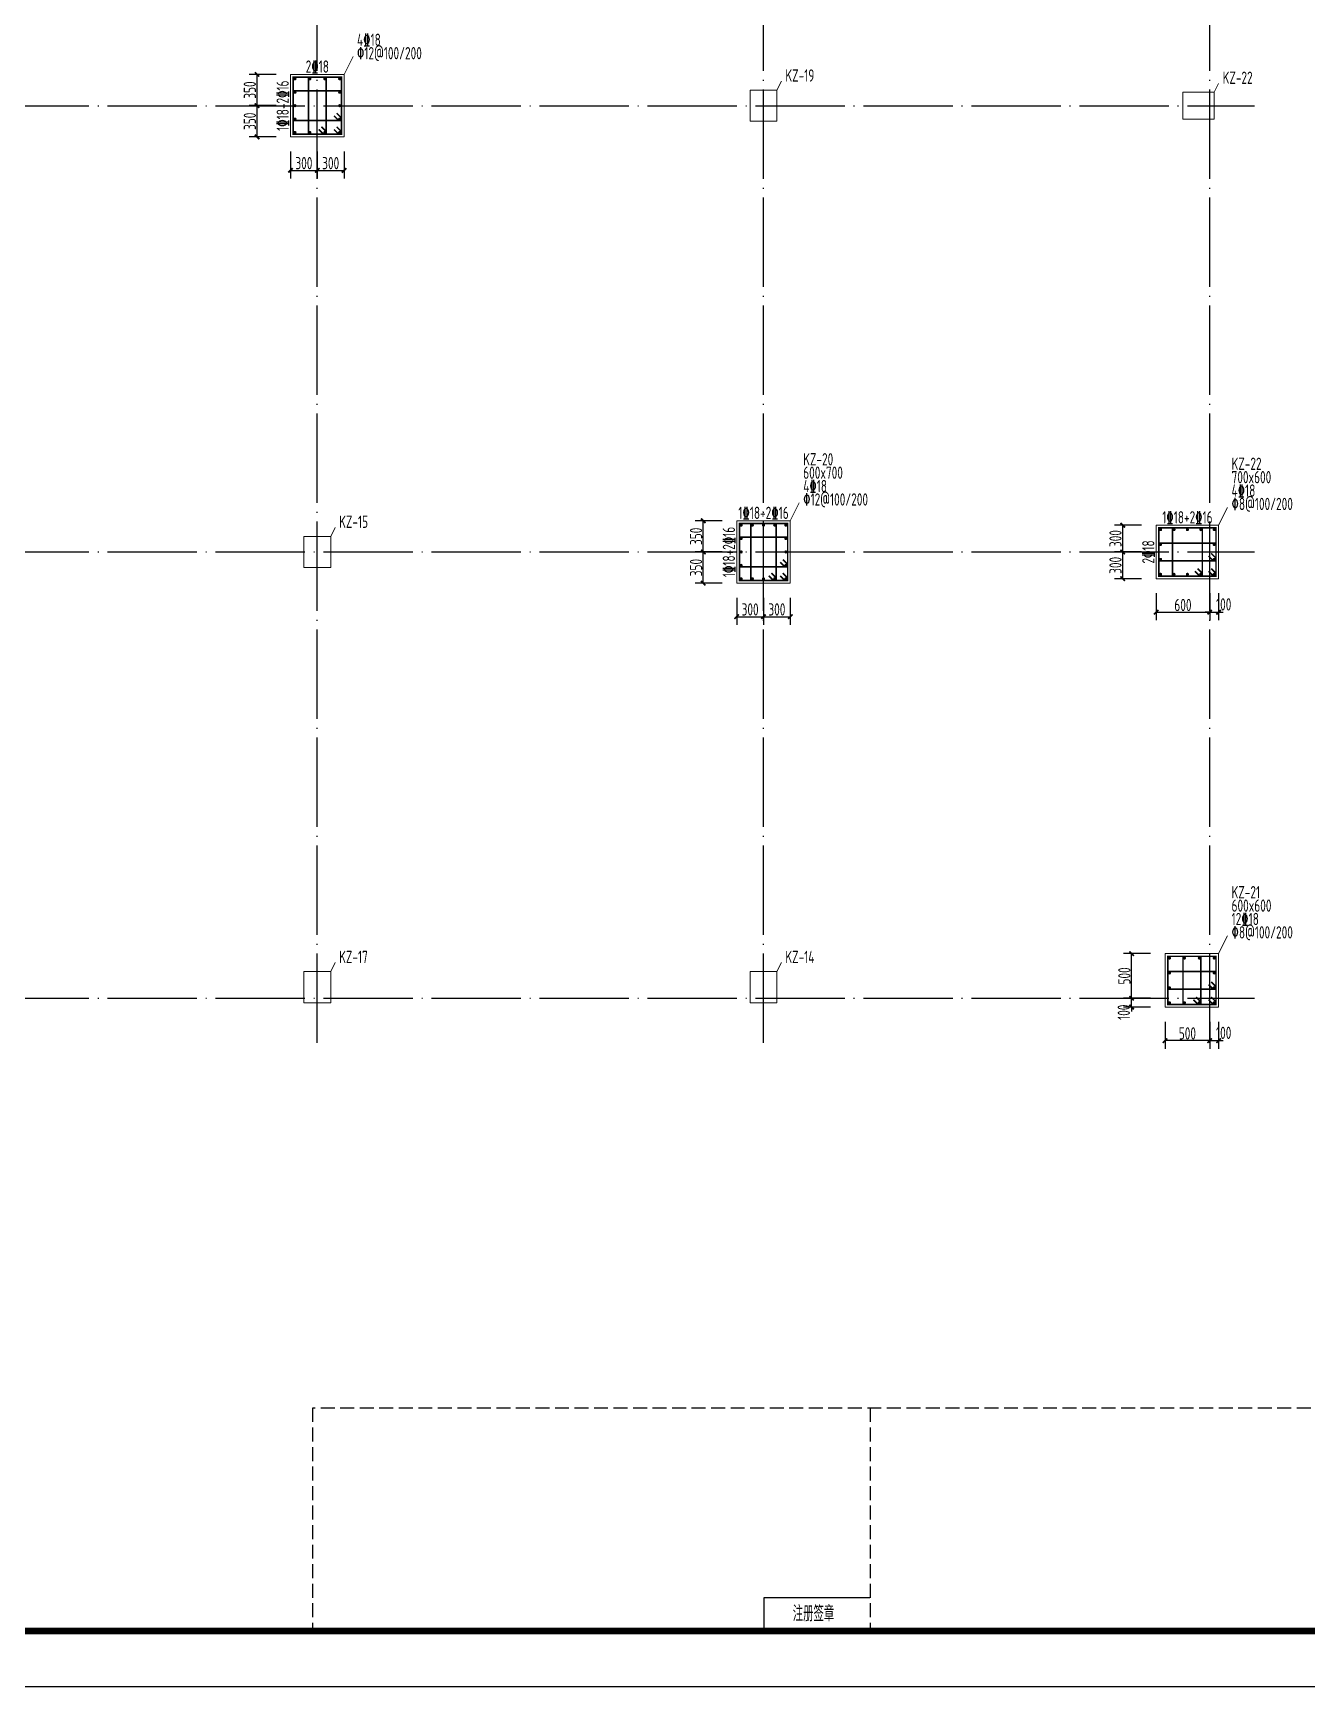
# Model space of a CAD drawing. Extents: x -2331248 to -1198620, y -977263 to -545844.
# Drawn here: x -1899639 to -1871090, y -676588 to -639530 of the extents above; entities that cross this region are included whole.
import ezdxf
from ezdxf.enums import TextEntityAlignment as Align

# ---------------------------------------------------------------- set-up
doc = ezdxf.new("R2010")
doc.units = 0
doc.header["$LTSCALE"] = 1000
doc.header["$MEASUREMENT"] = 0
for name, pattern in [('DASH', [0.35, 0.25, -0.1]), ('DOTE', [2.42, 2, -0.2, 0.02, -0.2]), ('线型5', [3050, 2400, -300, 50, -300])]:
    doc.linetypes.add(name, pattern=pattern)
doc.layers.get('0').update_dxf_attribs({"linetype": 'CONTINUOUS'})
doc.layers.get('DEFPOINTS').update_dxf_attribs({"linetype": 'CONTINUOUS'})
for name, color, linetype in [('DOTE', 1, 'DOTE'), ('PUB_TITLE', 4, 'CONTINUOUS'), ('t图框', 222, 'CONTINUOUS')]:
    doc.layers.add(name, color=color, linetype=linetype)
for name, color, linetype, lineweight in [('S_Cl', 2, 'CONTINUOUS', 9), ('S_ColumDimSect', 84, '线型5', 18), ('S_ColumFocus', 2, 'CONTINUOUS', 18), ('S_ColumLocal', 7, 'CONTINUOUS', 18), ('S_PColumHoopBar', 14, 'CONTINUOUS', 35), ('S_PColumMainBar', 14, 'CONTINUOUS', 25)]:
    doc.layers.add(name, color=color, linetype=linetype, lineweight=lineweight)
doc.styles.add('PkpmHz', font='Pkpmeng', dxfattribs={"width": 0.7, "bigfont": 'hztxt'})
doc.styles.add('TSSD_REIN', font='Tssdeng.shx', dxfattribs={"width": 0.7, "bigfont": 'hztxt.shx'})
doc.styles.add('房间名称', font='SIMPLEX', dxfattribs={"width": 0.7, "bigfont": '0HZTXT'})
doc.dimstyles.new('Pkpm_0.0100_2.00', dxfattribs={"dimtxt": 200, "dimasz": 100, "dimexe": 180, "dimexo": 0.0625, "dimgap": 25, "dimtad": 1, "dimdec": 0, "dimlfac": 0.5, "dimrnd": 5, "dimzin": 0, "dimdsep": 46, "dimtxsty": 'PkpmHz', "dimblk1": 'ARCHTICK', "dimblk2": 'ARCHTICK', "dimsah": 1, "dimcen": 0.09, "dimadec": 0, "dimazin": 0, "dimtfac": 1, "dimtdec": 0, "dimtmove": 2, "dimatfit": 1, "dimldrblk": 'ARCHTICK', "dimfxl": 1, "dimtolj": 1, "dimtzin": 0, "dimarcsym": 0})

# ---------------------------------------------------------------- blocks, each defined once
blk = doc.blocks.new('ASDDA')
at = {"layer": 't图框', "linetype": 'DASH'}
for p, q in [((-295866, 3065618), (-315866, 3065618)), ((-315866, 3065618), (-315866, 3061618)), ((-305866, 3065618), (-305866, 3061618))]:
    blk.add_line(p, q, dxfattribs=at)
at = {"layer": 't图框', "linetype": 'DASH', "ltscale": 0.01}
for p, q in [((-307773, 3062218), (-307773, 3061618)), ((-305866, 3062218), (-307773, 3062218))]:
    blk.add_line(p, q, dxfattribs=at)
at = {"layer": 't图框'}
blk.add_line((-315866, 3061618), (-273366, 3061618), dxfattribs=at)
at = {"style": '房间名称', "width": 0.7}
blk.add_text('注册签章', height=280, dxfattribs=at).set_placement((-307254, 3061794))
blk = doc.blocks.new('_ARCHTICK')
at = {"color": 0, "linetype": 'ByBlock', "const_width": 0.4}
blk.add_lwpolyline([(-0.5, -0.5), (0.5, 0.5)], dxfattribs=at)
blk = doc.blocks.new('*D675')
at = {"layer": 'DEFPOINTS', "color": 0}
for p in [(-1894619, -641157), (-1893869, -641157), (-1893869, -641857)]:
    blk.add_point(p, dxfattribs=at)
at = {"layer": 'S_ColumDimSect', "color": 0, "lineweight": -2}
for p, q in [((-1894194, -641157), (-1894799, -641157)), ((-1894619, -641857), (-1894619, -641157)), ((-1894194, -641857), (-1894799, -641857))]:
    blk.add_line(p, q, dxfattribs=at)
at = {"layer": 'S_ColumDimSect', "color": 0, "lineweight": -2, "xscale": 100, "yscale": 100, "zscale": 100}
for p, rotation in [((-1894619, -641157), 90), ((-1894619, -641857), 270)]:
    blk.add_blockref('_ARCHTICK', p, dxfattribs=dict(at, rotation=rotation))
at = {"layer": 'S_ColumDimSect', "color": 0, "insert": (-1894781, -641507), "char_height": 275, "attachment_point": 5, "rotation": 90, "style": 'PkpmHz'}
blk.add_mtext('\\A1;350', dxfattribs=at)
blk = doc.blocks.new('*D676')
at = {"layer": 'DEFPOINTS', "color": 0}
for p in [(-1894619, -640457), (-1893869, -640457), (-1893869, -641157)]:
    blk.add_point(p, dxfattribs=at)
at = {"layer": 'S_ColumDimSect', "color": 0, "lineweight": -2}
for p, q in [((-1894194, -640457), (-1894799, -640457)), ((-1894619, -641157), (-1894619, -640457)), ((-1894194, -641157), (-1894799, -641157))]:
    blk.add_line(p, q, dxfattribs=at)
at = {"layer": 'S_ColumDimSect', "color": 0, "lineweight": -2, "xscale": 100, "yscale": 100, "zscale": 100}
for p, rotation in [((-1894619, -640457), 90), ((-1894619, -641157), 270)]:
    blk.add_blockref('_ARCHTICK', p, dxfattribs=dict(at, rotation=rotation))
at = {"layer": 'S_ColumDimSect', "color": 0, "insert": (-1894781, -640807), "char_height": 275, "attachment_point": 5, "rotation": 90, "style": 'PkpmHz'}
blk.add_mtext('\\A1;350', dxfattribs=at)
blk = doc.blocks.new('*D677')
at = {"layer": 'DEFPOINTS', "color": 0}
for p in [(-1893869, -641857), (-1893269, -641857), (-1893269, -642607)]:
    blk.add_point(p, dxfattribs=at)
at = {"layer": 'S_ColumDimSect', "color": 0, "lineweight": -2}
for p, q in [((-1893869, -642182), (-1893869, -642787)), ((-1893269, -642182), (-1893269, -642787)), ((-1893869, -642607), (-1893269, -642607))]:
    blk.add_line(p, q, dxfattribs=at)
at = {"layer": 'S_ColumDimSect', "color": 0, "lineweight": -2, "xscale": 100, "yscale": 100, "zscale": 100, "rotation": 180}
blk.add_blockref('_ARCHTICK', (-1893869, -642607), dxfattribs=at)
at = {"layer": 'S_ColumDimSect', "color": 0, "lineweight": -2, "xscale": 100, "yscale": 100, "zscale": 100}
blk.add_blockref('_ARCHTICK', (-1893269, -642607), dxfattribs=at)
at = {"layer": 'S_ColumDimSect', "color": 0, "insert": (-1893569, -642445), "char_height": 275, "attachment_point": 5, "style": 'PkpmHz'}
blk.add_mtext('\\A1;300', dxfattribs=at)
blk = doc.blocks.new('*D678')
at = {"layer": 'DEFPOINTS', "color": 0}
for p in [(-1893269, -641857), (-1892669, -641857), (-1892669, -642607)]:
    blk.add_point(p, dxfattribs=at)
at = {"layer": 'S_ColumDimSect', "color": 0, "lineweight": -2}
for p, q in [((-1893269, -642182), (-1893269, -642787)), ((-1892669, -642182), (-1892669, -642787)), ((-1893269, -642607), (-1892669, -642607))]:
    blk.add_line(p, q, dxfattribs=at)
at = {"layer": 'S_ColumDimSect', "color": 0, "lineweight": -2, "xscale": 100, "yscale": 100, "zscale": 100, "rotation": 180}
blk.add_blockref('_ARCHTICK', (-1893269, -642607), dxfattribs=at)
at = {"layer": 'S_ColumDimSect', "color": 0, "lineweight": -2, "xscale": 100, "yscale": 100, "zscale": 100}
blk.add_blockref('_ARCHTICK', (-1892669, -642607), dxfattribs=at)
at = {"layer": 'S_ColumDimSect', "color": 0, "insert": (-1892969, -642445), "char_height": 275, "attachment_point": 5, "style": 'PkpmHz'}
blk.add_mtext('\\A1;300', dxfattribs=at)
blk = doc.blocks.new('*D679')
at = {"layer": 'DEFPOINTS', "color": 0}
for p in [(-1884619, -651157), (-1883869, -651157), (-1883869, -651857)]:
    blk.add_point(p, dxfattribs=at)
at = {"layer": 'S_ColumDimSect', "color": 0, "lineweight": -2}
for p, q in [((-1884194, -651157), (-1884799, -651157)), ((-1884619, -651857), (-1884619, -651157)), ((-1884194, -651857), (-1884799, -651857))]:
    blk.add_line(p, q, dxfattribs=at)
at = {"layer": 'S_ColumDimSect', "color": 0, "lineweight": -2, "xscale": 100, "yscale": 100, "zscale": 100}
for p, rotation in [((-1884619, -651157), 90), ((-1884619, -651857), 270)]:
    blk.add_blockref('_ARCHTICK', p, dxfattribs=dict(at, rotation=rotation))
at = {"layer": 'S_ColumDimSect', "color": 0, "insert": (-1884781, -651507), "char_height": 275, "attachment_point": 5, "rotation": 90, "style": 'PkpmHz'}
blk.add_mtext('\\A1;350', dxfattribs=at)
blk = doc.blocks.new('*D680')
at = {"layer": 'DEFPOINTS', "color": 0}
for p in [(-1884619, -650457), (-1883869, -650457), (-1883869, -651157)]:
    blk.add_point(p, dxfattribs=at)
at = {"layer": 'S_ColumDimSect', "color": 0, "lineweight": -2}
for p, q in [((-1884194, -650457), (-1884799, -650457)), ((-1884619, -651157), (-1884619, -650457)), ((-1884194, -651157), (-1884799, -651157))]:
    blk.add_line(p, q, dxfattribs=at)
at = {"layer": 'S_ColumDimSect', "color": 0, "lineweight": -2, "xscale": 100, "yscale": 100, "zscale": 100}
for p, rotation in [((-1884619, -650457), 90), ((-1884619, -651157), 270)]:
    blk.add_blockref('_ARCHTICK', p, dxfattribs=dict(at, rotation=rotation))
at = {"layer": 'S_ColumDimSect', "color": 0, "insert": (-1884781, -650807), "char_height": 275, "attachment_point": 5, "rotation": 90, "style": 'PkpmHz'}
blk.add_mtext('\\A1;350', dxfattribs=at)
blk = doc.blocks.new('*D681')
at = {"layer": 'DEFPOINTS', "color": 0}
for p in [(-1883869, -651857), (-1883269, -651857), (-1883269, -652607)]:
    blk.add_point(p, dxfattribs=at)
at = {"layer": 'S_ColumDimSect', "color": 0, "lineweight": -2}
for p, q in [((-1883869, -652182), (-1883869, -652787)), ((-1883269, -652182), (-1883269, -652787)), ((-1883869, -652607), (-1883269, -652607))]:
    blk.add_line(p, q, dxfattribs=at)
at = {"layer": 'S_ColumDimSect', "color": 0, "lineweight": -2, "xscale": 100, "yscale": 100, "zscale": 100, "rotation": 180}
blk.add_blockref('_ARCHTICK', (-1883869, -652607), dxfattribs=at)
at = {"layer": 'S_ColumDimSect', "color": 0, "lineweight": -2, "xscale": 100, "yscale": 100, "zscale": 100}
blk.add_blockref('_ARCHTICK', (-1883269, -652607), dxfattribs=at)
at = {"layer": 'S_ColumDimSect', "color": 0, "insert": (-1883569, -652445), "char_height": 275, "attachment_point": 5, "style": 'PkpmHz'}
blk.add_mtext('\\A1;300', dxfattribs=at)
blk = doc.blocks.new('*D682')
at = {"layer": 'DEFPOINTS', "color": 0}
for p in [(-1883269, -651857), (-1882669, -651857), (-1882669, -652607)]:
    blk.add_point(p, dxfattribs=at)
at = {"layer": 'S_ColumDimSect', "color": 0, "lineweight": -2}
for p, q in [((-1883269, -652182), (-1883269, -652787)), ((-1882669, -652182), (-1882669, -652787)), ((-1883269, -652607), (-1882669, -652607))]:
    blk.add_line(p, q, dxfattribs=at)
at = {"layer": 'S_ColumDimSect', "color": 0, "lineweight": -2, "xscale": 100, "yscale": 100, "zscale": 100, "rotation": 180}
blk.add_blockref('_ARCHTICK', (-1883269, -652607), dxfattribs=at)
at = {"layer": 'S_ColumDimSect', "color": 0, "lineweight": -2, "xscale": 100, "yscale": 100, "zscale": 100}
blk.add_blockref('_ARCHTICK', (-1882669, -652607), dxfattribs=at)
at = {"layer": 'S_ColumDimSect', "color": 0, "insert": (-1882969, -652445), "char_height": 275, "attachment_point": 5, "style": 'PkpmHz'}
blk.add_mtext('\\A1;300', dxfattribs=at)
blk = doc.blocks.new('*D683')
at = {"layer": 'DEFPOINTS', "color": 0}
for p in [(-1875219, -651157), (-1874469, -651157), (-1874469, -651757)]:
    blk.add_point(p, dxfattribs=at)
at = {"layer": 'S_ColumDimSect', "color": 0, "lineweight": -2}
for p, q in [((-1874794, -651157), (-1875399, -651157)), ((-1875219, -651757), (-1875219, -651157)), ((-1874794, -651757), (-1875399, -651757))]:
    blk.add_line(p, q, dxfattribs=at)
at = {"layer": 'S_ColumDimSect', "color": 0, "lineweight": -2, "xscale": 100, "yscale": 100, "zscale": 100}
for p, rotation in [((-1875219, -651157), 90), ((-1875219, -651757), 270)]:
    blk.add_blockref('_ARCHTICK', p, dxfattribs=dict(at, rotation=rotation))
at = {"layer": 'S_ColumDimSect', "color": 0, "insert": (-1875381, -651457), "char_height": 275, "attachment_point": 5, "rotation": 90, "style": 'PkpmHz'}
blk.add_mtext('\\A1;300', dxfattribs=at)
blk = doc.blocks.new('*D684')
at = {"layer": 'DEFPOINTS', "color": 0}
for p in [(-1875219, -650557), (-1874469, -650557), (-1874469, -651157)]:
    blk.add_point(p, dxfattribs=at)
at = {"layer": 'S_ColumDimSect', "color": 0, "lineweight": -2}
for p, q in [((-1874794, -650557), (-1875399, -650557)), ((-1875219, -651157), (-1875219, -650557)), ((-1874794, -651157), (-1875399, -651157))]:
    blk.add_line(p, q, dxfattribs=at)
at = {"layer": 'S_ColumDimSect', "color": 0, "lineweight": -2, "xscale": 100, "yscale": 100, "zscale": 100}
for p, rotation in [((-1875219, -650557), 90), ((-1875219, -651157), 270)]:
    blk.add_blockref('_ARCHTICK', p, dxfattribs=dict(at, rotation=rotation))
at = {"layer": 'S_ColumDimSect', "color": 0, "insert": (-1875381, -650857), "char_height": 275, "attachment_point": 5, "rotation": 90, "style": 'PkpmHz'}
blk.add_mtext('\\A1;300', dxfattribs=at)
blk = doc.blocks.new('*D685')
at = {"layer": 'DEFPOINTS', "color": 0}
for p in [(-1874469, -651757), (-1873269, -651757), (-1873269, -652507)]:
    blk.add_point(p, dxfattribs=at)
at = {"layer": 'S_ColumDimSect', "color": 0, "lineweight": -2}
for p, q in [((-1874469, -652082), (-1874469, -652687)), ((-1873269, -652082), (-1873269, -652687)), ((-1874469, -652507), (-1873269, -652507))]:
    blk.add_line(p, q, dxfattribs=at)
at = {"layer": 'S_ColumDimSect', "color": 0, "lineweight": -2, "xscale": 100, "yscale": 100, "zscale": 100, "rotation": 180}
blk.add_blockref('_ARCHTICK', (-1874469, -652507), dxfattribs=at)
at = {"layer": 'S_ColumDimSect', "color": 0, "lineweight": -2, "xscale": 100, "yscale": 100, "zscale": 100}
blk.add_blockref('_ARCHTICK', (-1873269, -652507), dxfattribs=at)
at = {"layer": 'S_ColumDimSect', "color": 0, "insert": (-1873869, -652345), "char_height": 275, "attachment_point": 5, "style": 'PkpmHz'}
blk.add_mtext('\\A1;600', dxfattribs=at)
blk = doc.blocks.new('*D686')
at = {"layer": 'DEFPOINTS', "color": 0}
for p in [(-1873269, -651757), (-1873069, -651757), (-1873069, -652507)]:
    blk.add_point(p, dxfattribs=at)
at = {"layer": 'S_ColumDimSect', "color": 0, "lineweight": -2}
for p, q in [((-1873269, -652082), (-1873269, -652687)), ((-1873069, -652082), (-1873069, -652687)), ((-1873269, -652507), (-1873369, -652507)), ((-1873269, -652507), (-1873069, -652507)), ((-1873069, -652507), (-1872969, -652507))]:
    blk.add_line(p, q, dxfattribs=at)
at = {"layer": 'S_ColumDimSect', "color": 0, "lineweight": -2, "xscale": 100, "yscale": 100, "zscale": 100}
blk.add_blockref('_ARCHTICK', (-1873269, -652507), dxfattribs=at)
at = {"layer": 'S_ColumDimSect', "color": 0, "lineweight": -2, "xscale": 100, "yscale": 100, "zscale": 100, "rotation": 180}
blk.add_blockref('_ARCHTICK', (-1873069, -652507), dxfattribs=at)
at = {"layer": 'S_ColumDimSect', "color": 0, "insert": (-1872956, -652332), "char_height": 275, "attachment_point": 5, "style": 'PkpmHz'}
blk.add_mtext('\\A1;100', dxfattribs=at)
blk = doc.blocks.new('*D878')
at = {"layer": 'DEFPOINTS', "color": 0}
for p in [(-1875019, -661157), (-1874269, -661157), (-1874269, -661357)]:
    blk.add_point(p, dxfattribs=at)
at = {"layer": 'S_ColumDimSect', "color": 0, "lineweight": -2}
for p, q in [((-1875019, -661157), (-1875019, -661057)), ((-1874594, -661157), (-1875199, -661157)), ((-1874594, -661357), (-1875199, -661357)), ((-1875019, -661357), (-1875019, -661157)), ((-1875019, -661357), (-1875019, -661457))]:
    blk.add_line(p, q, dxfattribs=at)
at = {"layer": 'S_ColumDimSect', "color": 0, "lineweight": -2, "xscale": 100, "yscale": 100, "zscale": 100}
for p, rotation in [((-1875019, -661157), 270), ((-1875019, -661357), 90)]:
    blk.add_blockref('_ARCHTICK', p, dxfattribs=dict(at, rotation=rotation))
at = {"layer": 'S_ColumDimSect', "color": 0, "insert": (-1875194, -661470), "char_height": 275, "attachment_point": 5, "rotation": 90, "style": 'PkpmHz'}
blk.add_mtext('\\A1;100', dxfattribs=at)
blk = doc.blocks.new('*D879')
at = {"layer": 'DEFPOINTS', "color": 0}
for p in [(-1875019, -660157), (-1874269, -660157), (-1874269, -661157)]:
    blk.add_point(p, dxfattribs=at)
at = {"layer": 'S_ColumDimSect', "color": 0, "lineweight": -2}
for p, q in [((-1874594, -660157), (-1875199, -660157)), ((-1875019, -661157), (-1875019, -660157)), ((-1874594, -661157), (-1875199, -661157))]:
    blk.add_line(p, q, dxfattribs=at)
at = {"layer": 'S_ColumDimSect', "color": 0, "lineweight": -2, "xscale": 100, "yscale": 100, "zscale": 100}
for p, rotation in [((-1875019, -660157), 90), ((-1875019, -661157), 270)]:
    blk.add_blockref('_ARCHTICK', p, dxfattribs=dict(at, rotation=rotation))
at = {"layer": 'S_ColumDimSect', "color": 0, "insert": (-1875181, -660657), "char_height": 275, "attachment_point": 5, "rotation": 90, "style": 'PkpmHz'}
blk.add_mtext('\\A1;500', dxfattribs=at)
blk = doc.blocks.new('*D880')
at = {"layer": 'DEFPOINTS', "color": 0}
for p in [(-1874269, -661357), (-1873269, -661357), (-1874269, -662107)]:
    blk.add_point(p, dxfattribs=at)
at = {"layer": 'S_ColumDimSect', "color": 0, "lineweight": -2}
for p, q in [((-1874269, -661682), (-1874269, -662287)), ((-1873269, -661682), (-1873269, -662287)), ((-1873269, -662107), (-1874269, -662107))]:
    blk.add_line(p, q, dxfattribs=at)
at = {"layer": 'S_ColumDimSect', "color": 0, "lineweight": -2, "xscale": 100, "yscale": 100, "zscale": 100}
for p, rotation in [((-1874269, -662107), 179.9999965029432), ((-1873269, -662107), 359.9999965029431)]:
    blk.add_blockref('_ARCHTICK', p, dxfattribs=dict(at, rotation=rotation))
at = {"layer": 'S_ColumDimSect', "color": 0, "insert": (-1873769, -661945), "char_height": 275, "attachment_point": 5, "rotation": 360, "style": 'PkpmHz'}
blk.add_mtext('\\A1;500', dxfattribs=at)
blk = doc.blocks.new('*D881')
at = {"layer": 'DEFPOINTS', "color": 0}
for p in [(-1873269, -661357), (-1873069, -661357), (-1873069, -662107)]:
    blk.add_point(p, dxfattribs=at)
at = {"layer": 'S_ColumDimSect', "color": 0, "lineweight": -2}
for p, q in [((-1873269, -661682), (-1873269, -662287)), ((-1873069, -661682), (-1873069, -662287)), ((-1873269, -662107), (-1873369, -662107)), ((-1873269, -662107), (-1873069, -662107)), ((-1873069, -662107), (-1872969, -662107))]:
    blk.add_line(p, q, dxfattribs=at)
at = {"layer": 'S_ColumDimSect', "color": 0, "lineweight": -2, "xscale": 100, "yscale": 100, "zscale": 100}
blk.add_blockref('_ARCHTICK', (-1873269, -662107), dxfattribs=at)
at = {"layer": 'S_ColumDimSect', "color": 0, "lineweight": -2, "xscale": 100, "yscale": 100, "zscale": 100, "rotation": 180}
blk.add_blockref('_ARCHTICK', (-1873069, -662107), dxfattribs=at)
at = {"layer": 'S_ColumDimSect', "color": 0, "insert": (-1872956, -661932), "char_height": 275, "attachment_point": 5, "style": 'PkpmHz'}
blk.add_mtext('\\A1;100', dxfattribs=at)

msp = doc.modelspace()

# ---------------------------------------------------------------- linework, layer by layer
at = {"layer": 'DOTE'}
for p, q in [((-1893268.5, -662157.2), (-1893268.5, -610157.2)), ((-1883268.5, -662157.2), (-1883268.5, -610157.2)), ((-1873268.5, -662157.2), (-1873268.5, -610157.2)), ((-1934268.5, -641157.2), (-1872268.5, -641157.2)), ((-1934268.5, -651157.2), (-1872268.5, -651157.2)), ((-1934268.5, -661157.2), (-1872268.5, -661157.2))]:
    msp.add_line(p, q, dxfattribs=at)
at = {"layer": 'PUB_TITLE'}
msp.add_lwpolyline([(-1944128, -676588.1), (-1944128, -602338.1), (-1839003, -602338.1), (-1839003, -676588.1)], close=True, dxfattribs=at)
at = {"layer": 'PUB_TITLE', "const_width": 150}
msp.add_lwpolyline([(-1941003, -603588.1), (-1840253, -603588.1), (-1840253, -675338.1), (-1941003, -675338.1)], close=True, dxfattribs=at)
at = {"layer": 'S_Cl', "ltscale": 1}
for points in [[(-1892668.5, -641857.2), (-1892668.5, -640457.2), (-1893868.5, -640457.2), (-1893868.5, -641857.2)], [(-1882968.5, -641507.2), (-1882968.5, -640807.2), (-1883568.5, -640807.2), (-1883568.5, -641507.2)], [(-1873168.5, -641457.2), (-1873168.5, -640857.2), (-1873868.5, -640857.2), (-1873868.5, -641457.2)], [(-1882668.5, -651857.2), (-1882668.5, -650457.2), (-1883868.5, -650457.2), (-1883868.5, -651857.2)], [(-1873068.5, -651757.2), (-1873068.5, -650557.2), (-1874468.5, -650557.2), (-1874468.5, -651757.2)], [(-1892968.5, -651507.2), (-1892968.5, -650807.2), (-1893568.5, -650807.2), (-1893568.5, -651507.2)], [(-1873068.5, -661357.2), (-1873068.5, -660157.2), (-1874268.5, -660157.2), (-1874268.5, -661357.2)], [(-1892968.5, -661257.2), (-1892968.5, -660557.2), (-1893568.5, -660557.2), (-1893568.5, -661257.2)], [(-1882968.5, -661257.2), (-1882968.5, -660557.2), (-1883568.5, -660557.2), (-1883568.5, -661257.2)]]:
    msp.add_lwpolyline(points, close=True, dxfattribs=at)
at = {"layer": 'S_ColumFocus'}
for p, q in [((-1892668.5, -640457.2), (-1892468.5, -640057.2)), ((-1882968.5, -640807.2), (-1882868.5, -640607.2)), ((-1873168.5, -640857.2), (-1873068.5, -640657.2)), ((-1882668.5, -650457.2), (-1882468.5, -650057.2)), ((-1873068.5, -650557.2), (-1872868.5, -650157.2)), ((-1892968.5, -650807.2), (-1892868.5, -650607.2)), ((-1873068.5, -660157.2), (-1872868.5, -659757.2)), ((-1892968.5, -660557.2), (-1892868.5, -660357.2)), ((-1882968.5, -660557.2), (-1882868.5, -660357.2))]:
    msp.add_line(p, q, dxfattribs=at)
at = {"layer": 'S_PColumHoopBar', "ltscale": 2, "const_width": 35}
for points in [[(-1892894.6, -641691.1), (-1892788.5, -641797.2), (-1892728.5, -641797.2), (-1892728.5, -641737.2), (-1892728.5, -641797.2), (-1892728.5, -640517.2), (-1893808.5, -640517.2), (-1893808.5, -641797.2), (-1892788.5, -641797.2), (-1892728.5, -641797.2), (-1892728.5, -641737.2), (-1892834.6, -641631.1)], [(-1893235.9, -641691.1), (-1893129.8, -641797.2), (-1893069.8, -641797.2), (-1893069.8, -641737.2), (-1893069.8, -641797.2), (-1893069.8, -640517.2), (-1893467.2, -640517.2), (-1893467.2, -641797.2), (-1893129.8, -641797.2), (-1893069.8, -641797.2), (-1893069.8, -641737.2), (-1893175.9, -641631.1)], [(-1892894.6, -641385.1), (-1892788.5, -641491.2), (-1892728.5, -641491.2), (-1892728.5, -641431.2), (-1892728.5, -641491.2), (-1892728.5, -640823.2), (-1893808.5, -640823.2), (-1893808.5, -641491.2), (-1892788.5, -641491.2), (-1892728.5, -641491.2), (-1892728.5, -641431.2), (-1892834.6, -641325.1)], [(-1882894.6, -651691.1), (-1882788.5, -651797.2), (-1882728.5, -651797.2), (-1882728.5, -651737.2), (-1882728.5, -651797.2), (-1882728.5, -650517.2), (-1883808.5, -650517.2), (-1883808.5, -651797.2), (-1882788.5, -651797.2), (-1882728.5, -651797.2), (-1882728.5, -651737.2), (-1882834.6, -651631.1)], [(-1883150.6, -651691.1), (-1883044.5, -651797.2), (-1882984.5, -651797.2), (-1882984.5, -651737.2), (-1882984.5, -651797.2), (-1882984.5, -650517.2), (-1883552.5, -650517.2), (-1883552.5, -651797.2), (-1883044.5, -651797.2), (-1882984.5, -651797.2), (-1882984.5, -651737.2), (-1883090.6, -651631.1)], [(-1873294.6, -651591.1), (-1873188.5, -651697.2), (-1873128.5, -651697.2), (-1873128.5, -651637.2), (-1873128.5, -651697.2), (-1873128.5, -650617.2), (-1874408.5, -650617.2), (-1874408.5, -651697.2), (-1873188.5, -651697.2), (-1873128.5, -651697.2), (-1873128.5, -651637.2), (-1873234.6, -651531.1)], [(-1873600.6, -651591.1), (-1873494.5, -651697.2), (-1873434.5, -651697.2), (-1873434.5, -651637.2), (-1873434.5, -651697.2), (-1873434.5, -650617.2), (-1874102.5, -650617.2), (-1874102.5, -651697.2), (-1873494.5, -651697.2), (-1873434.5, -651697.2), (-1873434.5, -651637.2), (-1873540.6, -651531.1)], [(-1882894.6, -651385.1), (-1882788.5, -651491.2), (-1882728.5, -651491.2), (-1882728.5, -651431.2), (-1882728.5, -651491.2), (-1882728.5, -650823.2), (-1883808.5, -650823.2), (-1883808.5, -651491.2), (-1882788.5, -651491.2), (-1882728.5, -651491.2), (-1882728.5, -651431.2), (-1882834.6, -651325.1)], [(-1873294.6, -651249.8), (-1873188.5, -651355.9), (-1873128.5, -651355.9), (-1873128.5, -651295.9), (-1873128.5, -651355.9), (-1873128.5, -650958.5), (-1874408.5, -650958.5), (-1874408.5, -651355.9), (-1873188.5, -651355.9), (-1873128.5, -651355.9), (-1873128.5, -651295.9), (-1873234.6, -651189.8)], [(-1873294.6, -661191.1), (-1873188.5, -661297.2), (-1873128.5, -661297.2), (-1873128.5, -661237.2), (-1873128.5, -661297.2), (-1873128.5, -660217.2), (-1874208.5, -660217.2), (-1874208.5, -661297.2), (-1873188.5, -661297.2), (-1873128.5, -661297.2), (-1873128.5, -661237.2), (-1873234.6, -661131.1)], [(-1873635.9, -661191.1), (-1873529.8, -661297.2), (-1873469.8, -661297.2), (-1873469.8, -661237.2), (-1873469.8, -661297.2), (-1873469.8, -660217.2), (-1873867.2, -660217.2), (-1873867.2, -661297.2), (-1873529.8, -661297.2), (-1873469.8, -661297.2), (-1873469.8, -661237.2), (-1873575.9, -661131.1)], [(-1873294.6, -660849.8), (-1873188.5, -660955.9), (-1873128.5, -660955.9), (-1873128.5, -660895.9), (-1873128.5, -660955.9), (-1873128.5, -660558.5), (-1874208.5, -660558.5), (-1874208.5, -660955.9), (-1873188.5, -660955.9), (-1873128.5, -660955.9), (-1873128.5, -660895.9), (-1873234.6, -660789.8)]]:
    msp.add_lwpolyline(points, dxfattribs=at)
at = {"layer": 'S_PColumMainBar', "ltscale": 2, "const_width": 35}
for points in [[(-1893752, -640556.2, 1), (-1893787, -640556.2, 1)], [(-1893418, -640556.2, 1), (-1893453, -640556.2, 1)], [(-1893084, -640556.2, 1), (-1893119, -640556.2, 1)], [(-1892750, -640556.2, 1), (-1892785, -640556.2, 1)], [(-1893752, -640856.7, 1), (-1893787, -640856.7, 1)], [(-1892750, -640856.7, 1), (-1892785, -640856.7, 1)], [(-1893752, -641157.2, 1), (-1893787, -641157.2, 1)], [(-1893752, -641457.7, 1), (-1893787, -641457.7, 1)], [(-1892750, -641157.2, 1), (-1892785, -641157.2, 1)], [(-1892750, -641457.7, 1), (-1892785, -641457.7, 1)], [(-1893752, -641758.2, 1), (-1893787, -641758.2, 1)], [(-1893418, -641758.2, 1), (-1893453, -641758.2, 1)], [(-1893084, -641758.2, 1), (-1893119, -641758.2, 1)], [(-1892750, -641758.2, 1), (-1892785, -641758.2, 1)], [(-1883752, -650556.2, 1), (-1883787, -650556.2, 1)], [(-1883501.5, -650556.2, 1), (-1883536.5, -650556.2, 1)], [(-1883251, -650556.2, 1), (-1883286, -650556.2, 1)], [(-1883000.5, -650556.2, 1), (-1883035.5, -650556.2, 1)], [(-1882750, -650556.2, 1), (-1882785, -650556.2, 1)], [(-1874352, -650656.2, 1), (-1874387, -650656.2, 1)], [(-1874051.5, -650656.2, 1), (-1874086.5, -650656.2, 1)], [(-1873751, -650656.2, 1), (-1873786, -650656.2, 1)], [(-1873450.5, -650656.2, 1), (-1873485.5, -650656.2, 1)], [(-1873150, -650656.2, 1), (-1873185, -650656.2, 1)], [(-1883752, -650856.7, 1), (-1883787, -650856.7, 1)], [(-1882750, -650856.7, 1), (-1882785, -650856.7, 1)], [(-1874352, -650990.2, 1), (-1874387, -650990.2, 1)], [(-1873150, -650990.2, 1), (-1873185, -650990.2, 1)], [(-1883752, -651157.2, 1), (-1883787, -651157.2, 1)], [(-1883752, -651457.7, 1), (-1883787, -651457.7, 1)], [(-1882750, -651157.2, 1), (-1882785, -651157.2, 1)], [(-1882750, -651457.7, 1), (-1882785, -651457.7, 1)], [(-1874352, -651324.2, 1), (-1874387, -651324.2, 1)], [(-1873150, -651324.2, 1), (-1873185, -651324.2, 1)], [(-1883752, -651758.2, 1), (-1883787, -651758.2, 1)], [(-1883501.5, -651758.2, 1), (-1883536.5, -651758.2, 1)], [(-1883251, -651758.2, 1), (-1883286, -651758.2, 1)], [(-1883000.5, -651758.2, 1), (-1883035.5, -651758.2, 1)], [(-1882750, -651758.2, 1), (-1882785, -651758.2, 1)], [(-1874352, -651658.2, 1), (-1874387, -651658.2, 1)], [(-1874051.5, -651658.2, 1), (-1874086.5, -651658.2, 1)], [(-1873751, -651658.2, 1), (-1873786, -651658.2, 1)], [(-1873450.5, -651658.2, 1), (-1873485.5, -651658.2, 1)], [(-1873150, -651658.2, 1), (-1873185, -651658.2, 1)], [(-1874152, -660256.2, 1), (-1874187, -660256.2, 1)], [(-1873818, -660256.2, 1), (-1873853, -660256.2, 1)], [(-1873484, -660256.2, 1), (-1873519, -660256.2, 1)], [(-1873150, -660256.2, 1), (-1873185, -660256.2, 1)], [(-1874152, -660590.2, 1), (-1874187, -660590.2, 1)], [(-1873150, -660590.2, 1), (-1873185, -660590.2, 1)], [(-1874152, -660924.2, 1), (-1874187, -660924.2, 1)], [(-1873150, -660924.2, 1), (-1873185, -660924.2, 1)], [(-1874152, -661258.2, 1), (-1874187, -661258.2, 1)], [(-1873818, -661258.2, 1), (-1873853, -661258.2, 1)], [(-1873484, -661258.2, 1), (-1873519, -661258.2, 1)], [(-1873150, -661258.2, 1), (-1873185, -661258.2, 1)]]:
    msp.add_lwpolyline(points, format="xyb", close=True, dxfattribs=at)

# ---------------------------------------------------------------- block references
at = {"lineweight": -3, "xscale": 1.250016957928892, "yscale": 1.250016958278138, "zscale": 1.250016957604765}
msp.add_blockref('ASDDA', (-1498541.4, -4502413.1), dxfattribs=at)

# ---------------------------------------------------------------- texts
at = {"layer": 'S_ColumFocus', "style": 'TSSD_REIN', "width": 0.7}
for s, p in [('4%%13218', (-1892379.1, -639818.4)), ('%%13012@100/200', (-1892379.1, -640118.4)), ('KZ-19', (-1882779.1, -640618.4)), ('KZ-22', (-1872979.1, -640668.4)), ('600x700', (-1882379.1, -649518.4)), ('KZ-20', (-1882379.1, -649218.4)), ('KZ-22', (-1872779.1, -649318.4)), ('4%%13218', (-1882379.1, -649818.4)), ('700x600', (-1872779.1, -649618.4)), ('%%13012@100/200', (-1882379.1, -650118.4)), ('4%%13218', (-1872779.1, -649918.4)), ('%%1308@100/200', (-1872779.1, -650218.4)), ('KZ-15', (-1892779.1, -650618.4)), ('KZ-21', (-1872779.1, -658918.4)), ('12%%13218', (-1872779.1, -659518.4)), ('600x600', (-1872779.1, -659218.4)), ('%%1308@100/200', (-1872779.1, -659818.4)), ('KZ-17', (-1892779.1, -660368.4)), ('KZ-14', (-1882779.1, -660368.4))]:
    msp.add_text(s, height=275, dxfattribs=at).set_placement(p)
at = {"layer": 'S_ColumLocal', "style": 'TSSD_REIN', "width": 0.7}
for s, rotation, p in [('2%%13218', 0, (-1893268.5, -640418.4)), ('1%%13218+2%%13216', 90, (-1893907.3, -641157.2)), ('1%%13218+2%%13216', 0, (-1883268.5, -650418.4)), ('1%%13218+2%%13216', 0, (-1873768.5, -650518.4)), ('1%%13218+2%%13216', 90, (-1883907.3, -651157.2)), ('2%%13218', 90, (-1874507.3, -651157.2))]:
    msp.add_text(s, height=275, rotation=rotation, dxfattribs=at).set_placement(p, align=Align.CENTER)

# ---------------------------------------------------------------- dimensions: what is measured, and where the dimension line sits
at = {"layer": 'S_ColumDimSect'}
for p1, p2, distance, picture, middle in [((-1893868.5, -641157.2), (-1893868.5, -640457.2), 750, '*D676', (-1894781, -640807.2)), ((-1893868.5, -641857.2), (-1893868.5, -641157.2), 750, '*D675', (-1894781, -641507.2)), ((-1893868.5, -641857.2), (-1893268.5, -641857.2), -750, '*D677', (-1893568.5, -642444.7)), ((-1893268.5, -641857.2), (-1892668.5, -641857.2), -750, '*D678', (-1892968.5, -642444.7)), ((-1883868.5, -651157.2), (-1883868.5, -650457.2), 750, '*D680', (-1884781, -650807.2)), ((-1874468.5, -651157.2), (-1874468.5, -650557.2), 750, '*D684', (-1875381, -650857.2)), ((-1883868.5, -651857.2), (-1883868.5, -651157.2), 750, '*D679', (-1884781, -651507.2)), ((-1874468.5, -651757.2), (-1874468.5, -651157.2), 750, '*D683', (-1875381, -651457.2)), ((-1874468.5, -651757.2), (-1873268.5, -651757.2), -750, '*D685', (-1873868.5, -652344.7)), ((-1883868.5, -651857.2), (-1883268.5, -651857.2), -750, '*D681', (-1883568.5, -652444.7)), ((-1883268.5, -651857.2), (-1882668.5, -651857.2), -750, '*D682', (-1882968.5, -652444.7)), ((-1874268.5, -661157.2), (-1874268.5, -660157.2), 750, '*D879', (-1875181, -660657.2)), ((-1873268.5, -661357.2), (-1874268.5, -661357.2), 750, '*D880', (-1873768.5, -661944.7))]:
    dim = msp.add_aligned_dim(p1=p1, p2=p2, distance=distance, dimstyle='Pkpm_0.0100_2.00', override={"dimtxt": 275, "dimexo": 325}, dxfattribs=at)
    dim.commit()
    dim.dimension.update_dxf_attribs({"geometry": picture, "text_midpoint": middle})
for base, p1, p2, angle, picture, middle in [((-1873068.5, -652507.2), (-1873268.5, -651757.2), (-1873068.5, -651757.2), 0, '*D686', (-1872956, -652332.2)), ((-1875018.5, -661157.2), (-1874268.5, -661357.2), (-1874268.5, -661157.2), 90, '*D878', (-1875193.5, -661469.7)), ((-1873068.5, -662107.2), (-1873268.5, -661357.2), (-1873068.5, -661357.2), 0, '*D881', (-1872956, -661932.2))]:
    dim = msp.add_linear_dim(base=base, p1=p1, p2=p2, angle=angle, dimstyle='Pkpm_0.0100_2.00', override={"dimtxt": 275, "dimexo": 325}, dxfattribs=at)
    dim.commit()
    dim.dimension.update_dxf_attribs({"geometry": picture, "text_midpoint": middle, "dimtype": 161})

doc.saveas('drawing.dxf')
